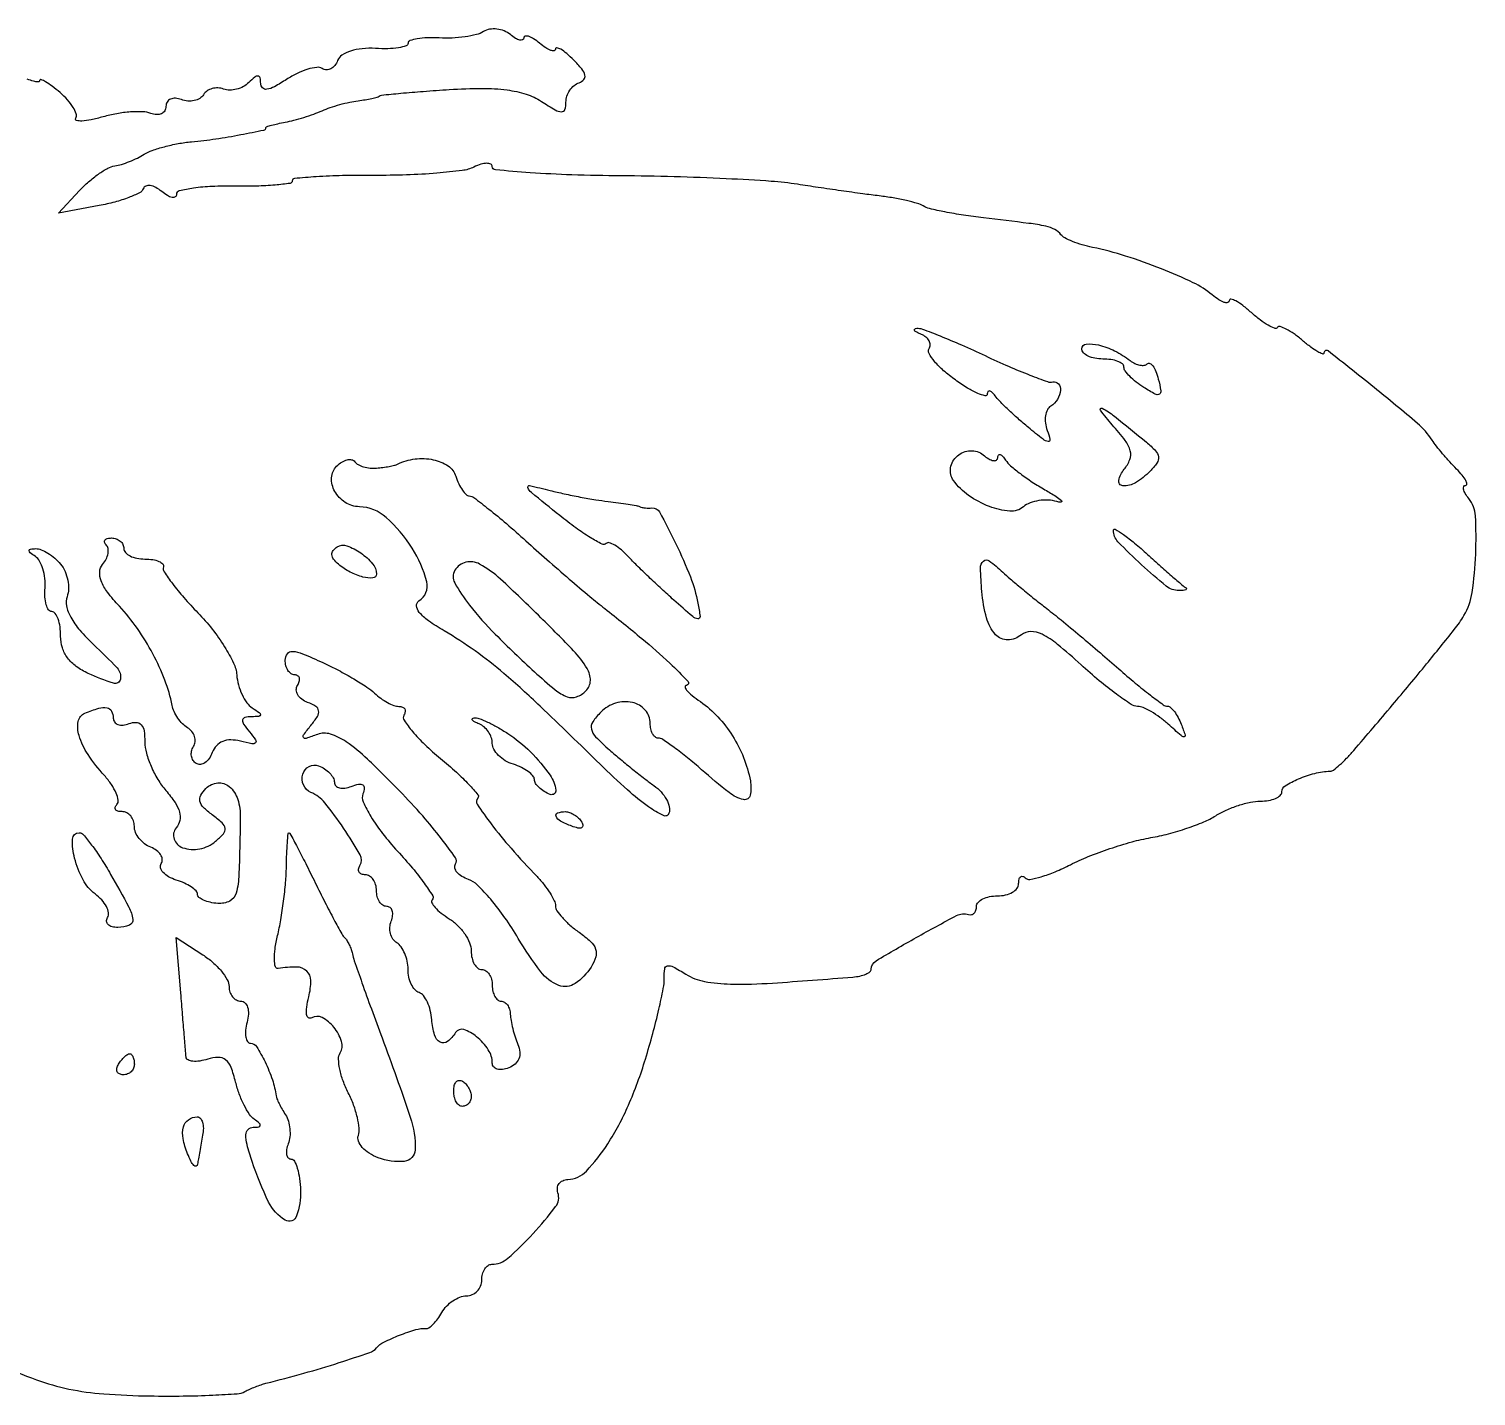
# Model space of a CAD drawing. Extents: x 0 to 272, y 0 to 195.
# Drawn here: x 135 to 272.4, y 0.5 to 130.4 of the extents above; entities that cross this region are included whole.
import ezdxf

# ---------------------------------------------------------------- set-up
doc = ezdxf.new("R2010")
doc.units = 0

msp = doc.modelspace()

# ---------------------------------------------------------------- linework, layer by layer
msp.add_lwpolyline([(132, 3.541129, 0.018634), (135.703089, 2.031948, 0.035623), (138.78929, 1.149459, 0.033577), (142.087466, 0.684105, 0.01471), (146.5, 0.491499, 0.006346), (149.637396, 0.486756, 0.008844), (152.44375, 0.567794, 0.005874), (154.781233, 0.704235, 0.105288), (155.5, 0.910808, -0.01785), (155.955551, 1.133096, -0.011361), (156.5, 1.360434, -0.011412), (157.044977, 1.559369, -0.020721), (157.5, 1.693049, 0.007476), (161.096294, 2.646895, 0.008929), (164.454242, 3.656521, 0.004741), (167.355135, 4.61594, 0.135596), (168, 5.055638, -0.103814), (168.709745, 5.607724, -0.020319), (170.199569, 6.261598, -0.020686), (171.740857, 6.792251, -0.096735), (172.670603, 6.883044, 0.17753), (172.979959, 6.963974, 0.043594), (173.390704, 7.30603, 0.039228), (173.821552, 7.806437, 0.030565), (174.209796, 8.4104, -0.062493), (174.657776, 9.018372, -0.053605), (175.264093, 9.533055, -0.056159), (175.929137, 9.883122, -0.093352), (176.54969, 10, 0.102534), (177.103113, 10.114695, 0.098701), (177.573971, 10.440625, 0.097084), (177.889464, 10.927466, 0.095649), (178, 11.5, -0.062512), (178.071988, 12.073539, -0.080724), (178.283622, 12.559375, -0.098077), (178.597295, 12.884515, -0.153135), (178.965522, 13, 0.182356), (180.46797, 13.566809, 0.025914), (182.870067, 15.911533, 0.023967), (185.018753, 18.474253, 0.247785), (185.236581, 19.790257, -0.107404), (185.186234, 20.255656, -0.132705), (185.343454, 20.660891, -0.128181), (185.688985, 20.941374, -0.096654), (186.166667, 21.055329, 0.194355), (187.937843, 21.857779, 0.04713), (189.966123, 24.432241, 0.040726), (191.930993, 28.101067, 0.028577), (193.552412, 32.5, 0.007918), (194.248923, 34.920662, 0.009348), (194.828425, 37.232213, 0.008372), (195.247249, 39.19533, 0.056641), (195.32681, 40.184129, -0.043918), (195.375002, 41.060911, -0.322595), (195.649814, 41.346141, -0.171054), (196.174482, 41.26204, -0.014209), (197.385716, 40.558547, 0.092389), (199.158098, 39.870395, 0.042255), (201.636186, 39.617673, 0.021125), (205.603518, 39.717167, 0.003477), (213.25, 40.286118, 0.032326), (213.920253, 40.384574, 0.047918), (214.485938, 40.563438, 0.059584), (214.878892, 40.788967, 0.236977), (215, 41.030145, -0.26412), (215.456179, 41.833485, -0.006463), (219.272119, 44.043643, -0.007533), (223.105327, 46.122763, -0.197112), (224.25, 46.229166, 0.135132), (224.535354, 46.2212, 0.140506), (224.779687, 46.361068, 0.116815), (224.94363, 46.635108, 0.076787), (225, 47, -0.191087), (225.151477, 47.381882, -0.088204), (225.5875, 47.70625, -0.068025), (226.234582, 47.926307, -0.048028), (227, 48, 0.056395), (227.765012, 48.086561, 0.075828), (228.4125, 48.342708, 0.095027), (228.846616, 48.721587, 0.167478), (229, 49.166667, -0.053651), (229.043557, 49.571429, -0.161456), (229.183248, 49.807377, -0.257736), (229.387055, 49.85116, -0.123754), (229.623822, 49.709512, 0.244748), (230.069275, 49.569107, 0.027098), (231.143249, 49.819328, 0.028113), (232.467922, 50.286866, 0.019061), (233.920335, 50.959358, -0.022816), (235.613184, 51.727799, -0.013882), (237.67551, 52.487006, -0.013901), (239.766752, 53.12743, -0.023799), (241.546513, 53.528754, 0.02099), (243.222496, 53.8968, 0.016901), (244.989266, 54.427766, 0.017222), (246.589598, 55.030469, 0.041301), (247.714817, 55.612241, -0.035036), (248.711831, 56.143642, -0.026014), (249.876866, 56.592346, -0.026522), (251.0263, 56.901304, -0.052436), (251.964817, 57, 0.041482), (252.744017, 57.064757, 0.060994), (253.402165, 57.25949, 0.080173), (253.848858, 57.545499, 0.213477), (254, 57.883369, -0.25994), (254.324759, 58.465841, -0.037528), (255.577743, 59.115816, -0.039607), (257.121752, 59.634921, -0.051418), (258.598651, 59.846687, 0.15494), (258.902326, 59.956542, 0.017064), (259.480896, 60.432759, 0.019537), (260.144156, 61.065506, 0.014618), (260.825736, 61.811011, 0.002765), (264.509639, 66.132959, 0.003869), (267.750322, 70.038716, 0.002957), (270.382521, 73.300719, 0.035593), (271.296151, 74.630794, 0.096131), (272.068283, 76.820183, 0.026425), (272.414905, 80.475579, 0.023642), (272.394777, 84.089296, 0.157367), (271.760149, 85.75, -0.032243), (271.422514, 86.230284, -0.07622), (271.254166, 86.632812, -0.168205), (271.277094, 86.888828, -0.2952), (271.448984, 87, 0.430819), (271.576219, 87.134616, 0.112505), (271.483906, 87.455126, 0.049148), (271.140725, 87.953842, 0.02112), (270.593493, 88.549364, -0.011773), (269.943723, 89.230476, -0.009304), (269.272461, 89.996289, -0.009427), (268.67574, 90.730833, -0.022982), (268.272065, 91.299364, 0.07392), (266.886215, 92.88251, 0.006476), (262.765428, 96.292063, 0.003203), (258.394245, 99.768477, 0.625648), (258, 99.576737, -0.519652), (257.862328, 99.480043, -0.045271), (257.402977, 99.694429, -0.030343), (256.747965, 100.130925, -0.014905), (255.96758, 100.759787, 0.021723), (255.16233, 101.390779, 0.035868), (254.425671, 101.841938, 0.041516), (253.838147, 102.086763, 0.324525), (253.572567, 102, -0.33879), (253.305415, 101.920261, -0.038607), (252.698146, 102.206465, -0.034097), (251.938101, 102.710711, -0.02041), (251.104988, 103.404988, 0.019161), (250.296334, 104.082309, 0.041815), (249.61834, 104.522014, 0.081711), (249.168697, 104.675378, 0.463605), (249, 104.532543, -0.353189), (248.858319, 104.356988, -0.137974), (248.525251, 104.377488, -0.062284), (248.004818, 104.635397, -0.027062), (247.383832, 105.096411, 0.061246), (245.587691, 106.248657, 0.017603), (242.556774, 107.576248, 0.018107), (239.16067, 108.783047, 0.024772), (236.021299, 109.603704, -0.020488), (235.034148, 109.852741, -0.023634), (234.117585, 110.172176, -0.02362), (233.376229, 110.512034, -0.111962), (233.021299, 110.811029, 0.111269), (232.436705, 111.304863, 0.066566), (231.577348, 111.615514, 0.022499), (229.982084, 111.887626, 0.001722), (225.65322, 112.411855, -0.008586), (223.745816, 112.669458, -0.010822), (221.990932, 112.976222, -0.009071), (220.538699, 113.290072, -0.080823), (219.936647, 113.539155, 0.0689), (219.389312, 113.780953, 0.013225), (218.33581, 114.052158, 0.013861), (217.079903, 114.303857, 0.012377), (215.763727, 114.496481, -0.003544), (214.195993, 114.697703, -0.001586), (212.136845, 114.983504, -0.00157), (209.961514, 115.299441, -0.002132), (208, 115.599171, 0.02206), (205.504253, 115.879325, 0.004926), (201.223552, 116.127112, 0.005104), (196.270163, 116.314236, 0.004913), (191.250389, 116.403223, -0.006009), (186.553442, 116.496785, -0.009985), (182.598987, 116.70222, -0.003949), (179.292388, 116.966552, -0.38862), (179.000389, 117.285184, 0.287245), (178.856739, 117.514348, 0.12095), (178.486052, 117.593634, 0.069111), (177.921323, 117.497845, 0.035126), (177.25, 117.232628, -0.080347), (176.147286, 116.908217, -0.010827), (173.737605, 116.656412, -0.012263), (170.845818, 116.48867, -0.01005), (167.750359, 116.447444, 0.007065), (164.778871, 116.425606, 0.011746), (162.277069, 116.313023, 0.005426), (160.213336, 116.148996, 0.387868), (160.000359, 115.916038, -0.376151), (159.799518, 115.687128, -0.010468), (158.38448, 115.530658, -0.016524), (156.608818, 115.430851, -0.009961), (154.5, 115.424136, 0.015046), (152.391468, 115.395977, 0.024742), (150.615625, 115.230494, 0.021993), (149.270437, 114.976847, 0.348246), (149, 114.635653, -0.257569), (148.874583, 114.408342, -0.192825), (148.587941, 114.355749, -0.087827), (148.136301, 114.533379, -0.035715), (147.597246, 114.919293, 0.049083), (147.034623, 115.29979, 0.08667), (146.504547, 115.477596, 0.13161), (146.09293, 115.431725, 0.210338), (145.847246, 115.185089, -0.185748), (145.493816, 114.795008, -0.025474), (144.471547, 114.342888, -0.026431), (143.15083, 113.916006, -0.019516), (141.651638, 113.579586), (137.803276, 112.872468), (139.793633, 115.008866, -0.026242), (140.655408, 115.841663, -0.02638), (141.598237, 116.57806, -0.027328), (142.485797, 117.1292, -0.087944), (143.141995, 117.350752, 0.037379), (143.76541, 117.493371, 0.019039), (144.524157, 117.759805, 0.018805), (145.289632, 118.095582, 0.026701), (145.940241, 118.454713, -0.055239), (146.70215, 118.820312, -0.019755), (147.856215, 119.174177, -0.01932), (149.16315, 119.465588, -0.021641), (150.440241, 119.642269, 0.012583), (152.74112, 119.918224, 0.011368), (155.104855, 120.317321, 0.003985), (157.303652, 120.758396, 0.355103), (157.5, 121, -0.331422), (157.553166, 121.071399, -0.00599), (158.037002, 121.209847, -0.012284), (158.62725, 121.355638, -0.007571), (159.328091, 121.499489, 0.017789), (160.149276, 121.685604, 0.010677), (161.110303, 121.961748, 0.010686), (162.055743, 122.277714, 0.018281), (162.828091, 122.586611, -0.022581), (163.595184, 122.885784, -0.013841), (164.522939, 123.171788, -0.013867), (165.458924, 123.404433, -0.023927), (166.25, 123.538633, 0.010104), (166.93849, 123.635941, 0.013445), (167.559375, 123.753741, 0.010712), (168.067574, 123.875851, 0.118954), (168.25, 123.974101, -0.159075), (168.47318, 124.072516, -0.001441), (170.312234, 124.251334, -0.004739), (172.440693, 124.431764, -0.003022), (174.919306, 124.603177, -0.014546), (178.043884, 124.709185, -0.033106), (180.399665, 124.564446, -0.044031), (182.222548, 124.165313, -0.06923), (183.669306, 123.481023, 0.011657), (184.982258, 122.663842, 0.124622), (185.580109, 122.488393, 0.337207), (185.893981, 122.70916, 0.076989), (186, 123.393614, -0.079473), (186.092978, 123.974888, -0.06831), (186.364565, 124.531937, -0.070234), (186.766713, 124.981054, -0.094916), (187.241071, 125.247024, 0.133932), (187.690545, 125.54669, 0.240613), (187.795166, 125.966494, 0.114752), (187.505299, 126.556719, 0.0251), (186.741071, 127.401786, 0.01878), (186.07203, 128.022373, 0.042223), (185.51144, 128.427592, 0.088432), (185.143959, 128.568054, 0.470624), (185, 128.448984, -0.367029), (184.869644, 128.295323, -0.129665), (184.559375, 128.324622, -0.059248), (184.076326, 128.570237, -0.025998), (183.5, 129, 0.027963), (182.92363, 129.426283, 0.064878), (182.440625, 129.660392, 0.144806), (182.132287, 129.670922, 0.341777), (182, 129.5, -0.285334), (181.885099, 129.315048, -0.177735), (181.622961, 129.286837, -0.079335), (181.209706, 129.462986, -0.032876), (180.716462, 129.820353, 0.077715), (180.131418, 130.169145, 0.067758), (179.439525, 130.343738, 0.070097), (178.749982, 130.324361, 0.096679), (178.17186, 130.106216, -0.07746), (177.487445, 129.817685, -0.025549), (176.413087, 129.607425, -0.024746), (175.179384, 129.492736, -0.025665), (173.955399, 129.502653, 0.021589), (172.822554, 129.521062, 0.035401), (171.868148, 129.427524, 0.040437), (171.180323, 129.252407, 0.320511), (171, 129, -0.326165), (170.815646, 128.747457, -0.037766), (170.092019, 128.574846, -0.033907), (169.093865, 128.483887, -0.02063), (167.909001, 128.505414, 0.03782), (166.640563, 128.484883, 0.054627), (165.542485, 128.261225, 0.067392), (164.72485, 127.871635, 0.157573), (164.304217, 127.350392, -0.076213), (164.037231, 126.882509, -0.105143), (163.665468, 126.575298, -0.124178), (163.249187, 126.476071, -0.13595), (162.851239, 126.591939, 0.169328), (162.325426, 126.708473, 0.044241), (161.466478, 126.529167, 0.039785), (160.465189, 126.136481, 0.031702), (159.456024, 125.563143, -0.019032), (158.31171, 124.874122, -0.087209), (157.580968, 124.62387, -0.238829), (157.17567, 124.754999, -0.199852), (157, 125.176947, 0.053297), (156.943393, 125.706496, 0.328021), (156.75, 125.877449, 0.197002), (156.430068, 125.778811, 0.024334), (155.878145, 125.278145, -0.071507), (155.353977, 124.885735, -0.060653), (154.710718, 124.629781, -0.06289), (154.05105, 124.542247, -0.093449), (153.479296, 124.646319, 0.082067), (152.943726, 124.756357, 0.078083), (152.391423, 124.691455, 0.081747), (151.907559, 124.466046, 0.104916), (151.569126, 124.111848, -0.119365), (151.216339, 123.763118, -0.081667), (150.690728, 123.553768, -0.0744), (150.076495, 123.512221, -0.071476), (149.467975, 123.650663, 0.074138), (148.906817, 123.775208, 0.122511), (148.431218, 123.691898, 0.152443), (148.117201, 123.41661, 0.137982), (148, 123, -0.13512), (147.88506, 122.582439, -0.152238), (147.576207, 122.305253, -0.124036), (147.108714, 122.219001, -0.075655), (146.557299, 122.339639, 0.083388), (145.79553, 122.494071, 0.026566), (144.634642, 122.471438, 0.025683), (143.32175, 122.307842, 0.026), (142.038004, 122.0109, -0.017607), (140.888128, 121.724516, -0.04027), (140.002655, 121.610207, -0.087269), (139.50931, 121.672806, -0.490496), (139.429478, 121.885893, 0.22302), (139.476219, 122.291552, 0.056024), (139.187599, 122.91092, 0.046351), (138.660827, 123.617486, 0.032367), (137.948773, 124.311834, 0.014657), (137.200522, 124.915414, 0.029746), (136.572452, 125.335941, 0.043652), (136.130538, 125.545757, 0.522781), (136, 125.455029, -0.421885), (135.866223, 125.324702, -0.057463), (135.436197, 125.385706, -0.038807), (134.817214, 125.600005, -0.020134)], format="xyb")
for points in [[(225.814077, 99.321447, 0.007126), (228.047046, 98.308159, 0.01031), (230.050073, 97.482169, 0.006321), (231.740901, 96.849859, 0.145754), (232.25, 96.821447, -0.282233), (232.782823, 96.64698, -0.201119), (232.977741, 96.032695, -0.117136), (232.689471, 95.17116, -0.115794), (232.043674, 94.526992, 0.143175), (231.724821, 94.172704, 0.076712), (231.552124, 93.604913, 0.066021), (231.545065, 92.91894, 0.057015), (231.713239, 92.217975, -0.031964), (231.968255, 91.349048, -0.529641), (231.79511, 91.164155, -0.128479), (231.316047, 91.373234, -0.005919), (229.919565, 92.5, -0.008617), (228.939377, 93.339066, -0.008781), (227.994933, 94.20625, -0.008598), (227.201012, 94.987781, -0.035625), (226.765313, 95.5, 0.037692), (226.480903, 95.831576, 0.137997), (226.241942, 95.965935, 0.31566), (226.084638, 95.904274, 0.142703), (226.015313, 95.681906, -0.471595), (225.803403, 95.513761, -0.050647), (225.119794, 95.734092, -0.034216), (224.145441, 96.243091, -0.017243), (222.988242, 97.008372, -0.025087), (221.871851, 97.890912, -0.038853), (221.013347, 98.769167, -0.045189), (220.485754, 99.530437, -0.27388), (220.494473, 99.991056, 0.143923), (220.592911, 100.349963, 0.121574), (220.491284, 100.731754, 0.100157), (220.197541, 101.079255, 0.071662), (219.756231, 101.335642, -0.024552), (219.320478, 101.536713, -0.11108), (219.108153, 101.716523, -0.407656), (219.124558, 101.844697, -0.144146), (219.314077, 101.921053, -0.114253), (219.854903, 101.849882, -0.005523), (221.559259, 101.189984, -0.008764), (223.57658, 100.341871, -0.006185)], [(239.592009, 98.853441, 0.051565), (240.049098, 98.572946, 0.065479), (240.519218, 98.418931, 0.079579), (240.93041, 98.407828, 0.164862), (241.215006, 98.548339, -0.327227), (241.459094, 98.585956, -0.116697), (241.742107, 98.341749, -0.062505), (242.027357, 97.821683, -0.030273), (242.263752, 97.099414, -0.018363), (242.511191, 95.987968, -0.316482), (242.363942, 95.667479, -0.26298), (241.979468, 95.662564, -0.01418), (240.890755, 96.300297, -0.026761), (240.166931, 96.808086, -0.033275), (239.555409, 97.357324, -0.035269), (239.120529, 97.871572, -0.15919), (239, 98.240547, 0.234711), (238.855396, 98.531624, 0.071555), (238.4125, 98.776911, 0.054652), (237.765974, 98.944555, 0.036145), (237, 99, -0.046464), (236.234506, 99.07129, -0.06642), (235.5875, 99.284531, -0.086521), (235.150917, 99.598609, -0.196096), (235, 99.968615, -0.387593), (235.413898, 100.422337, -0.082681), (236.577358, 100.336958, -0.056242), (238.1194, 99.773012, -0.047653)], [(241.137031, 91.097325, -0.03173), (241.994019, 90.29388, -0.157912), (242.271978, 89.70492, -0.184196), (242.130524, 89.118225, -0.046158), (241.490182, 88.347325, -0.058211), (240.105542, 87.252349, -0.157915), (238.904439, 86.958964, -0.453802), (238.515601, 87.475687, -0.122052), (239.024329, 88.529315, 0.081991), (239.557669, 89.441446, 0.157944), (239.601362, 90.277862, 0.097015), (239.122986, 91.256816, 0.019947), (237.896774, 92.749054, -0.022054), (236.762439, 94.141396, -0.792967), (236.919932, 94.327871, -0.050998), (238.09881, 93.566701, -0.003622)], [(168, 88.63465, 0.011788), (168.610935, 88.704044, 0.012486), (169.20625, 88.80112, 0.012167), (169.713795, 88.909803, 0.054318), (170, 89.012273, -0.08216), (171.66261, 89.505502, -0.082428), (173.393524, 89.436145, -0.095616), (174.798915, 88.849917, -0.171046), (175.543695, 87.862328, 0.031034), (175.820042, 87.148529, 0.041466), (176.161663, 86.543926, 0.047208), (176.514845, 86.117342, 0.194728), (176.817388, 85.989335, -0.159417), (177.249125, 85.840587, -0.005516), (178.674664, 84.736498, -0.009816), (180.338121, 83.364527, -0.006646), (182.181467, 81.739335, 0.003499), (184.180429, 79.954464, 0.002972), (186.315697, 78.096985, 0.002995), (188.28052, 76.428549, 0.008424), (189.681467, 75.292956, -0.007308), (193.215617, 72.44125, -0.015345), (195.858855, 70.103061, -0.016024), (197.591461, 68.365005, -0.656091), (197.433033, 68, 0.47237), (197.312881, 67.853885, 0.129933), (197.463502, 67.54431, 0.044764), (197.977666, 67.045654, 0.017404), (198.769757, 66.448715, -0.051992), (200.432114, 65.005639, -0.047271), (201.821249, 63.206606, -0.046506), (202.867297, 61.147903, -0.046763), (203.512498, 58.935103, -0.099929), (203.50012, 57.551111, -0.418552), (202.870115, 57.147419, -0.11201), (201.494726, 57.805068, -0.013336), (198.885509, 59.984027, 0.009954), (197.534046, 61.128234, 0.013763), (196.274181, 62.096188, 0.010299), (195.197951, 62.843571, 0.142222), (194.75, 62.984027, -0.177559), (194.463667, 63.095991, -0.089599), (194.220313, 63.404505, -0.070671), (194.055466, 63.858859, -0.051781), (194, 64.393011, 0.182876), (193.52556, 65.646797, 0.157138), (192.306454, 66.37023, 0.132403), (190.718693, 66.307576, 0.12126), (189.316378, 65.459236, 0.047418), (188.544493, 64.525203, 0.208175), (188.415609, 63.837942, 0.13956), (188.819825, 63.102293, 0.018032), (190.14068, 61.859464, 0.006204), (191.179908, 60.972514, 0.004555), (192.35323, 60.013975, 0.004603), (193.480494, 59.126982, 0.010199), (194.359676, 58.476385, -0.05436), (195.038408, 57.874711, -0.060322), (195.544677, 57.160128, -0.068769), (195.812386, 56.445811, -0.136591), (195.78226, 55.846779, -0.454065), (195.250186, 55.623958, -0.040961), (193.847823, 56.460286, -0.028225), (191.852054, 58.061216, -0.010567), (189.23424, 60.51775, 0.003092), (183.550394, 66.013496, 0.013773), (180.107051, 69.125192, 0.022052), (177.367182, 71.265732, 0.02152), (174.427577, 73.175232, -0.02), (172.935687, 74.137895, -0.064445), (172.066758, 74.934091, -0.149605), (171.802563, 75.553211, -0.288515), (172.030685, 76.018964, 0.32745), (172.767663, 77.84118, 0.078992), (171.401489, 81.017255, 0.06932), (168.919837, 83.94989, 0.17696), (166.372445, 84.966731, -0.135229), (165.032355, 85.378809, -0.124049), (164.039952, 86.429641, -0.140059), (163.734672, 87.723742, -0.186818), (164.218221, 88.818221, -0.054207), (164.707181, 89.211277, -0.081862), (165.20818, 89.426305, -0.110214), (165.641034, 89.436055, -0.185236), (165.944427, 89.244427, 0.110121), (166.265125, 88.968609, 0.050685), (166.777425, 88.758229, 0.046781), (167.385015, 88.638298, 0.047765)], [(227.015313, 89.627555, -0.136736), (227.084817, 89.861034, -0.339709), (227.241942, 89.919231, -0.13721), (227.480565, 89.765285, -0.034567), (227.765313, 89.395359, 0.068413), (228.237649, 88.860632, 0.016251), (229.165436, 88.113184, 0.016416), (230.297636, 87.317082, 0.015547), (231.5, 86.581706, -0.009928), (232.559192, 85.950138, -0.05757), (233.067455, 85.545357, -0.63827), (233.017721, 85.410337, -0.09576), (232.623252, 85.4536, 0.063428), (231.809378, 85.596232, 0.050353), (230.917424, 85.548182, 0.051813), (230.085132, 85.32858, 0.082994), (229.451613, 84.959842, -0.196533), (228.15606, 84.552534, -0.069419), (226.221063, 84.989563, -0.063518), (224.248979, 86.035403, -0.083791), (222.807202, 87.466462, -0.201786), (222.534622, 88.664506, -0.173545), (223.178755, 89.794273, -0.165658), (224.421537, 90.291544, -0.188435), (225.632679, 89.889886, 0.036931), (226.159085, 89.514957, 0.08963), (226.602847, 89.344732, 0.191463), (226.88806, 89.399833, 0.251101)], [(190, 85.473151, -0.005906), (190.993901, 85.352018, -0.007397), (191.9125, 85.215174, -0.006087), (192.677979, 85.079949, -0.055928), (193, 84.980772, 0.048381), (193.23837, 84.903412, 0.02576), (193.544538, 84.852235, 0.025392), (193.865558, 84.831875, 0.035821), (194.15162, 84.848786, -0.311028), (194.889316, 84.471805, -0.010863), (196.433348, 81.458755, -0.01964), (197.817396, 78.296472, -0.045789), (198.535474, 75.815797, -0.018635), (198.732899, 74.535422, -0.486497), (198.517442, 74.321876, -0.147588), (198.034791, 74.536079, -0.003856), (196.242656, 76.103038, -0.005098), (195.090386, 77.147525, -0.00398), (193.859565, 78.304612, -0.004025), (192.730462, 79.400651, -0.009786), (191.92025, 80.231812, 0.027904), (191.262353, 80.859543, 0.044408), (190.628474, 81.309579, 0.055983), (190.102474, 81.542448, 0.27954), (189.802232, 81.468899, -0.326964), (189.435334, 81.412177, -0.0162), (188.306105, 82.045345, -0.020943), (186.935883, 82.953493, -0.013011), (185.403754, 84.125989, -0.001838), (182.710511, 86.316868, -0.131313), (182.377904, 86.779736, -0.596115), (182.548643, 86.977114, -0.008045), (184.5, 86.51286, 0.009329), (185.830925, 86.199822, 0.006379), (187.353125, 85.891905, 0.006431), (188.828361, 85.632634, 0.012912)], [(244.911671, 77.25, -0.319373), (244.952789, 77.157267, -0.262451), (244.880114, 77.073437, -0.065428), (244.616626, 77.016572, -0.020475), (244.212121, 77, -0.171379), (243.019581, 77.421122, -0.016589), (240.6618, 79.456309, -0.015814), (238.435979, 81.644594, -0.19291), (238, 82.732546, -0.58048), (238.170082, 82.829682, -0.020675), (238.95322, 82.322931, -0.019772), (239.999452, 81.51896, -0.010223), (241.245004, 80.437091, 0.002072), (242.518873, 79.293666, 0.002951), (243.660652, 78.289333, 0.001644), (244.632598, 77.450106, 0.043474)], [(144, 81, 0.191087), (144.151477, 80.618118, 0.088204), (144.5875, 80.29375, 0.068025), (145.234582, 80.073693, 0.048028), (146, 80, -0.036042), (146.749321, 79.945916, -0.064821), (147.341722, 79.779687, -0.102058), (147.693681, 79.535558, -0.274551), (147.759053, 79.25, 0.228079), (147.822513, 78.791846, 0.0147), (148.622078, 77.661193, 0.019115), (149.705178, 76.33041, 0.012909), (151.035364, 74.894488, -0.026549), (152.394302, 73.344839, -0.027155), (153.570422, 71.671146, -0.028184), (154.425649, 70.112682, -0.092854), (154.726217, 68.984466, 0.047853), (154.888832, 68.041768, 0.043449), (155.23072, 67.114659, 0.046132), (155.688871, 66.336898, 0.095537), (156.199905, 65.85529, -0.012955), (156.871911, 65.404199, -0.265923), (156.970739, 65.190907, -0.364915), (156.828895, 65.049155, -0.018532), (156.127555, 65.015313, 0.052791), (155.495644, 64.941269, 0.313513), (155.283175, 64.70907, 0.186569), (155.378213, 64.312929, 0.022096), (155.934706, 63.578674, -0.01995), (156.516535, 62.817793, -0.361142), (156.493711, 62.533812, -0.255518), (156.170577, 62.434868, -0.013147), (155.069302, 62.692128, 0.060431), (154.155898, 62.816252, 0.099702), (153.392882, 62.673936, 0.11256), (152.806915, 62.266724, 0.093494), (152.407367, 61.619197, -0.060355), (152.103816, 61.045923, -0.091215), (151.703894, 60.649237, -0.12038), (151.274573, 60.487737, -0.170054), (150.878903, 60.574842, -0.113635), (150.58067, 60.869798, -0.10029), (150.424438, 61.279006, -0.093945), (150.434831, 61.740033, -0.086136), (150.611803, 62.180902, 0.113812), (150.765901, 62.635341, 0.100306), (150.716017, 63.134189, 0.093891), (150.468944, 63.600942, 0.085997), (150.061631, 63.96191, -0.062442), (149.583714, 64.347037, -0.041043), (149.135737, 64.894555, -0.040951), (148.781836, 65.510022, -0.060743), (148.587172, 66.100106, 0.041799), (147.897284, 68.491486, 0.031228), (146.760859, 70.990155, 0.030508), (145.284438, 73.396744, 0.034046), (143.574519, 75.514093, -0.024279), (142.450178, 76.85205, -0.067881), (141.84823, 77.916275, -0.110236), (141.709585, 78.77749, -0.159522), (141.990661, 79.488747, 0.057181), (142.321113, 79.994794, 0.071608), (142.497967, 80.526192, 0.086372), (142.500807, 81.000211, 0.156016), (142.324657, 81.342009, -0.113033), (142.167715, 81.592176, -0.253554), (142.20266, 81.806715, -0.172529), (142.43152, 81.953729, -0.057388), (142.833333, 82, -0.084383), (143.278867, 81.92427, -0.093242), (143.657292, 81.70625, -0.100475), (143.910364, 81.381441, -0.115918)], [(168, 78.571429, -0.390943), (167.662764, 78.206037, -0.083321), (166.719734, 78.28749, -0.057795), (165.500365, 78.757466, -0.05514), (164.399745, 79.5, -0.051037), (163.932776, 79.986291, -0.147765), (163.765934, 80.41678, -0.185454), (163.881796, 80.804459, -0.088642), (164.272844, 81.159249, -0.23073), (165.189494, 81.257223, -0.065055), (166.502566, 80.578668, -0.063719), (167.635166, 79.556553, -0.179224)], [(137.989431, 79.512735, -0.06916), (138.415749, 78.824555, -0.054932), (138.68002, 77.990286, -0.056279), (138.751834, 77.143222, -0.084839), (138.607073, 76.418431, 0.149539), (138.545992, 75.541358, 0.070134), (138.958585, 74.469301, 0.051711), (139.820548, 73.238007, 0.026343), (141.132445, 71.876278, -0.017117), (143.360476, 69.647388, -0.237245), (143.671418, 68.586448, -0.454047), (143.014337, 68.194727, -0.028179), (140.629226, 69.123074, -0.050428), (139.481399, 69.792983, -0.075784), (138.658977, 70.607138, -0.083451), (138.168924, 71.565563, -0.076684), (138, 72.660515, 0.033831), (137.939299, 73.556625, 0.051733), (137.755341, 74.312776, 0.067202), (137.486725, 74.833534, 0.244815), (137.167119, 75, -0.251983), (136.86143, 75.164502, -0.075532), (136.632165, 75.660938, -0.055562), (136.506709, 76.388056, -0.035081), (136.515576, 77.25, 0.046812), (136.503555, 78.165167, 0.047893), (136.320975, 79.054877, 0.052535), (136.006762, 79.7917, 0.118862), (135.598457, 80.234687, -0.021031), (135.109713, 80.592205, -0.238356), (135.012967, 80.8036, -0.359255), (135.13823, 80.943976, -0.034728), (135.627555, 80.984687, -0.101055), (136.147483, 80.885855, -0.042035), (136.786473, 80.558618, -0.039356), (137.43382, 80.080667, -0.040877)], [(175.454248, 78.925972, 0.272187), (175.428065, 77.740115, 0.038794), (176.83135, 75.630483, 0.029762), (179.286135, 72.854274, 0.011481), (182.999103, 69.294778, 0.012977), (184.975549, 67.577379, 0.083349), (186.118915, 66.917989, 0.176782), (187.003716, 66.911922, 0.110203), (187.890844, 67.471337, 0.192366), (188.318053, 68.458094, 0.145855), (188.010587, 69.608428, 0.05328), (186.713623, 71.288874, 0.007406), (183.618453, 74.426559, 0.007735), (179.786791, 78.082528, 0.060767), (177.795433, 79.519515, 0.189322), (176.49789, 79.68847, 0.19556)], [(227.485059, 78.75, 0.011284), (228.19019, 78.122415, 0.003606), (229.266173, 77.220716, 0.003596), (230.479278, 76.233494, 0.004008), (231.663631, 75.299246, -0.006651), (233.030589, 74.20918, -0.002793), (234.841816, 72.708007, -0.002763), (236.760962, 71.081077, -0.003591), (238.5, 69.56843, 0.007175), (240.079275, 68.214508, 0.010425), (241.513885, 67.069688, 0.006328), (242.740422, 66.156448, 0.150505), (243.143011, 66.019184, -0.181474), (243.434005, 65.899955, -0.044112), (243.788082, 65.508042, -0.039546), (244.140006, 64.955967, -0.030521), (244.436046, 64.306067, -0.009113), (244.817018, 63.256464, -0.51451), (244.713888, 63.112134, -0.182575), (244.431994, 63.218617, -0.003305), (243.214294, 64.306067, 0.025201), (242.420973, 64.954411, 0.027161), (241.585419, 65.502407, 0.028079), (240.823031, 65.889697, 0.103841), (240.29764, 66, -0.147747), (239.683468, 66.185535, -0.011984), (238.288524, 67.161964, -0.01531), (236.659077, 68.440469, -0.011159), (234.925372, 69.955623, 0.013009), (232.695683, 71.88973, 0.055992), (231.225599, 72.845846, 0.112705), (230.144914, 73.110668, 0.179021), (229.25661, 72.798004, -0.169798), (227.968123, 72.318397, -0.216296), (226.816036, 72.813773, -0.119555), (225.949197, 74.397864, -0.044488), (225.507221, 76.915138, -0.012465), (225.373207, 79.147512, -0.217828), (225.64531, 79.802157, -0.363877), (226.200179, 79.829895, -0.025462)], [(167.821429, 67.25, 0.033371), (168.399952, 66.771638, 0.032013), (169.044792, 66.367188, 0.033663), (169.659567, 66.08607, 0.090642), (170.130446, 66, -0.092495), (170.46836, 65.936949, -0.170989), (170.678085, 65.757546, -0.17461), (170.726521, 65.489428, -0.096944), (170.607924, 65.174624, 0.296029), (170.618882, 64.677651, 0.025783), (171.420093, 63.621999, 0.027326), (172.596345, 62.373002, 0.017428), (174.089079, 61.04813, -0.011723), (175.586477, 59.749349, -0.019686), (176.773044, 58.581848, -0.014675), (177.635625, 57.607801, -0.388102), (177.621225, 57.287892, 0.35789), (177.563665, 56.702572, 0.014273), (178.895433, 54.828779, 0.018916), (180.778585, 52.520261, 0.010337), (183.25, 49.828598, -0.02352), (183.919856, 49.059295, -0.026564), (184.485938, 48.260057, -0.027193), (184.888776, 47.537797, -0.114091), (185, 47.056704, 0.149692), (185.142255, 46.592194, 0.033425), (185.657421, 45.930026, 0.031847), (186.381288, 45.215195, 0.026114), (187.238028, 44.545832, -0.031804), (188.340719, 43.663937, -0.125619), (188.81501, 42.944235, -0.161764), (188.824043, 42.191953, -0.0634), (188.380844, 41.239128, -0.102349), (186.871415, 39.669951, -0.248921), (185.323838, 39.494499, -0.137242), (183.60406, 40.795962, -0.028775), (181.474779, 43.957822, 0.019158), (180.206437, 45.921688, 0.022606), (178.855513, 47.673299, 0.022241), (177.599839, 49.030284, 0.115507), (176.735479, 49.559854, -0.053286), (176.100094, 49.848309, -0.086411), (175.649539, 50.231695, -0.121932), (175.449794, 50.64445, -0.192739), (175.516498, 51.026694, 0.298594), (175.500721, 51.616163, 0.011943), (174.173182, 53.433195, 0.017609), (172.393589, 55.589072, 0.011149), (170.177432, 57.979497, 0.009669), (167.137477, 60.996305, 0.039821), (165.127164, 62.630762, 0.073016), (163.630888, 63.367004, 0.169256), (162.396413, 63.337568, -0.00964), (161.312162, 62.954156, -0.327294), (161.066697, 63.033325, -0.328512), (161.068917, 63.290749, -0.009677), (161.775523, 64.195986, 0.029621), (162.392596, 65.055039, 0.178473), (162.505478, 65.583451, 0.221732), (162.239436, 65.990255, 0.047239), (161.462141, 66.376154, -0.068159), (160.901156, 66.684457, -0.098662), (160.522807, 67.102594, -0.123342), (160.384176, 67.561531, -0.151515), (160.495635, 67.992937, 0.066087), (160.668564, 68.378524, 0.138758), (160.673076, 68.704175, 0.191149), (160.513878, 68.918155, 0.139243), (160.225684, 69, -0.154977), (159.885353, 69.108083, -0.09774), (159.595461, 69.412526, -0.080091), (159.399821, 69.867352, -0.061672), (159.333333, 70.404344, -0.161953), (159.533199, 71.005209, -0.254867), (160.01574, 71.226194, -0.080437), (160.977896, 71.000725, -0.010453), (162.916667, 70.154344, -0.013033), (164.385449, 69.429222, -0.012495), (165.835565, 68.618776, -0.012526), (167.078105, 67.840327, -0.043252)], [(143, 64.893011, 0.158089), (143.121257, 64.519085, 0.151946), (143.440625, 64.280284, 0.112257), (143.926101, 64.22328, 0.06502), (144.5, 64.361626, -0.09611), (145.182432, 64.482128, -0.213791), (145.650199, 64.262999, -0.141559), (145.921668, 63.671402, -0.037257), (146, 62.621625, 0.067544), (146.142897, 61.568636, 0.034623), (146.586818, 60.309621, 0.033645), (147.232997, 59.05457, 0.042956), (147.997679, 58.002676, -0.030348), (148.865285, 56.870289, -0.081228), (149.288554, 55.949791, -0.120128), (149.311852, 55.167841, -0.121442), (148.972156, 54.46645, 0.261428), (148.774959, 53.390801, 0.231466), (149.587942, 52.577196, 0.132162), (151.215278, 52.46627, 0.125143), (152.717048, 53.180134, 0.038556), (153.456522, 53.89689, 0.216111), (153.614491, 54.41075, 0.179303), (153.342631, 54.930067, 0.025586), (152.394046, 55.701134, -0.035221), (151.556601, 56.409063, -0.142696), (151.230857, 56.984483, -0.187312), (151.309834, 57.550262, -0.069203), (151.803747, 58.203747, -0.172594), (152.915356, 58.731936, -0.20573), (154.014265, 58.387131, -0.14096), (154.81632, 57.165287, -0.079847), (155.067833, 55.399081, -0.003519), (154.934283, 50.045692, -0.056398), (154.673614, 48.256276, -0.215526), (154.062121, 47.503012, -0.135708), (152.931203, 47.280136, -0.035147), (152.191657, 47.388468, -0.051425), (151.567291, 47.594319, -0.064904), (151.136744, 47.858799, -0.226328), (151, 48.145417, 0.200074), (150.866618, 48.465405, 0.046881), (150.408235, 48.8416, 0.04116), (149.756809, 49.207066, 0.030426), (148.985479, 49.504609, -0.049245), (148.25632, 49.81784, -0.08193), (147.732483, 50.230849, -0.119179), (147.489825, 50.672492, -0.207595), (147.548861, 51.079059, 0.160982), (147.645135, 51.482324, 0.122066), (147.497762, 51.915678, 0.094812), (147.118303, 52.315081, 0.06397), (146.563382, 52.614052, -0.071345), (145.965703, 52.947472, -0.06366), (145.459243, 53.446946, -0.066843), (145.116502, 54.02963, -0.099885), (145, 54.606989, 0.082365), (144.911761, 55.139014, 0.092383), (144.657292, 55.590803, 0.100638), (144.278321, 55.892896, 0.118651), (143.833333, 56, -0.059412), (143.433113, 56.047724, -0.178164), (143.207895, 56.19852, -0.250807), (143.177615, 56.418653, -0.108072), (143.34248, 56.675813, 0.241336), (143.472735, 57.079966, 0.061282), (143.273358, 57.762398, 0.048689), (142.821346, 58.582075, 0.032458), (142.158159, 59.425813, -0.035356), (140.604158, 61.426618, -0.071874), (139.746678, 63.219186, -0.121561), (139.664664, 64.567689, -0.256205), (140.306177, 65.356445, -0.024183), (141.616814, 65.81713, -0.115514), (142.403206, 65.864087, -0.231998), (142.835993, 65.550982, -0.122753)], [(180.4657, 63.430517, -0.051039), (182.621885, 61.679642, -0.044557), (184.489728, 59.451772, -0.119393), (185.03285, 58.05564, -0.569428), (184.503325, 57.637098, -0.044613), (183.92817, 57.918895, -0.051539), (183.441602, 58.287046, -0.058959), (183.107709, 58.681613, -0.147178), (183, 59.039601, 0.183953), (182.86243, 59.400876, 0.053153), (182.4125, 59.809163, 0.045735), (181.765577, 60.196335, 0.035156), (181, 60.5, -0.057297), (180.235194, 60.843194, -0.061359), (179.5875, 61.344661, -0.068991), (179.147974, 61.920868, -0.12918), (179, 62.484054, 0.083731), (178.906653, 63.037565, 0.064878), (178.632812, 63.585146, 0.064895), (178.22789, 64.044127, 0.083885), (177.75, 64.337719, -0.024102), (177.315424, 64.537931, -0.104902), (177.097835, 64.717133, -0.3993), (177.1089, 64.843994, -0.157222), (177.285183, 64.921053, -0.116816), (177.727796, 64.862121, -0.018329), (178.543348, 64.515774, -0.019522), (179.491045, 64.025651, -0.015929)], [(164, 58.786022, 0.192944), (164.131807, 58.45717, 0.144955), (164.473331, 58.261407, 0.09657), (164.994216, 58.240542, 0.053526), (165.611341, 58.404352, -0.038945), (166.307903, 58.611121, -0.199012), (166.696755, 58.539485, -0.279105), (166.840667, 58.242601, -0.068461), (166.711722, 57.691142, 0.200728), (166.734292, 56.933567, 0.029309), (167.466737, 55.542252, 0.029315), (168.581936, 53.918416, 0.021297), (169.999506, 52.245593, -0.01176), (171.42009, 50.632607, -0.019252), (172.536521, 49.194226, -0.013899), (173.342042, 48.000855, -0.351306), (173.301746, 47.63508, 0.325694), (173.257444, 47.352808, 0.062865), (173.567195, 46.89966, 0.045614), (174.134224, 46.366672, 0.026269), (174.902621, 45.828741, -0.054357), (175.704911, 45.197221, -0.049008), (176.383895, 44.386831, -0.052087), (176.847539, 43.528738, -0.098138), (177, 42.759453, 0.054884), (177.074105, 42.086387, 0.074515), (177.29375, 41.516839, 0.094043), (177.618456, 41.13473, 0.171374), (178, 41, -0.148195), (178.381354, 40.884432, -0.098894), (178.70625, 40.559375, -0.082425), (178.925306, 40.073457, -0.064853), (179, 39.5, 0.053595), (179.06169, 38.926139, 0.073362), (179.244792, 38.440625, 0.093122), (179.515341, 38.114688, 0.17482), (179.833333, 38, -0.145823), (180.154904, 37.904177, -0.094708), (180.435845, 37.632812, -0.079771), (180.633792, 37.227877, -0.06445), (180.714224, 36.75, 0.036008), (180.779794, 36.156386, 0.016271), (180.946557, 35.391031, 0.016012), (181.175784, 34.591148, 0.021076), (181.438361, 33.879042, -0.076726), (181.615832, 33.160867, -0.1173), (181.523907, 32.528806, -0.121435), (181.161531, 32.020828, -0.085976), (180.557471, 31.660427, -0.058072), (179.961208, 31.507927, -0.103146), (179.457507, 31.543844, -0.148814), (179.126929, 31.756768, -0.177614), (179, 32.102813, 0.145119), (178.623282, 33.373441, 0.075376), (177.514262, 34.620395, 0.095546), (176.287119, 35.295408, 0.34521), (175.504741, 35.007671, -0.087321), (174.751964, 34.162725, -0.300789), (174.055937, 34.103796, -0.202141), (173.511873, 34.787722, -0.049516), (173.257237, 36.235189, 0.042128), (173.115617, 37.11615, 0.048871), (172.831522, 37.916059, 0.055603), (172.457268, 38.526456, 0.148052), (172.044433, 38.818522, -0.136514), (171.64457, 39.088052, -0.066127), (171.306802, 39.610084, -0.058136), (171.07758, 40.287957, -0.052533), (171, 41.024316, 0.051998), (170.920795, 41.783864, 0.048394), (170.686224, 42.530206, 0.05184), (170.341181, 43.154631, 0.102561), (169.931826, 43.542134, -0.109884), (169.564485, 43.900093, -0.081902), (169.33511, 44.419289, -0.076891), (169.27569, 45.017004, -0.078162), (169.400442, 45.601151, 0.060487), (169.534639, 46.136572, 0.106442), (169.495018, 46.589088, 0.150241), (169.292705, 46.886291, 0.170338), (168.968615, 47, -0.152681), (168.599211, 47.115494, -0.098158), (168.284531, 47.440625, -0.08088), (168.07223, 47.926468, -0.062722), (168, 48.5, 0.06887), (167.920655, 49.073318, 0.085131), (167.688914, 49.559375, 0.099915), (167.344827, 49.884374, 0.140337), (166.940983, 50, -0.092135), (166.578463, 50.067374, -0.170676), (166.353261, 50.259223, -0.174901), (166.300855, 50.545902, -0.097326), (166.427358, 50.882463, 0.274033), (166.446109, 51.88826, 0.018555), (164.878429, 54.425812, 0.023804), (163.095165, 56.830425, 0.119497), (161.768279, 57.833333, -0.191344), (161.070482, 58.534038, -0.173438), (161.007179, 59.558001, -0.198067), (161.596861, 60.298063, -0.221873), (162.5, 60.361626, -0.053965), (163.073678, 60.067156, -0.057041), (163.559375, 59.661356, -0.063761), (163.890079, 59.211079, -0.12721)], [(187.492921, 55.011454, -0.1144), (187.606889, 54.674071, -0.32948), (187.487528, 54.474315, -0.155351), (187.131719, 54.443138, -0.036408), (186.551938, 54.618443, -0.029964), (185.48003, 55.105273, -0.168622), (185.057392, 55.558518, -0.444011), (185.201747, 55.882327, -0.079093), (185.940983, 56, -0.088797), (186.34605, 55.927491, -0.053277), (186.78502, 55.709615, -0.051183), (187.189428, 55.389589, -0.061454)], [(142.75, 50.04418, -0.005894), (144.478425, 46.932579, -0.09002), (144.858991, 45.767408, -0.346484), (144.528843, 45.205147, -0.093465), (143.440983, 45, -0.060732), (142.88555, 45.067715, -0.129664), (142.509053, 45.273651, -0.191524), (142.367869, 45.578336, -0.153445), (142.457713, 45.931578, 0.182567), (142.546251, 46.386018, 0.079692), (142.345357, 46.976791, 0.063617), (141.900305, 47.608312, 0.047221), (141.26673, 48.181578, -0.111781), (140.12324, 49.519879, -0.057814), (139.325644, 51.582836, -0.072167), (139.127674, 53.386201, -0.407111), (139.76179, 53.992298, -0.216425), (140.15591, 53.808335, -0.014983), (140.944088, 52.829361, -0.019161), (141.834323, 51.554453, -0.013106)], [(162.178921, 49.25, 0.00405), (163.103823, 47.393991, 0.005633), (163.964022, 45.748438, 0.003565), (164.710674, 44.381932, 0.069894), (164.999074, 44, -0.059298), (165.206035, 43.737621, -0.027095), (165.413711, 43.353125, -0.02637), (165.591094, 42.919528, -0.03284), (165.707175, 42.5, 0.032138), (165.891389, 41.830579, 0.001699), (166.622826, 39.7375, 0.002669), (167.515026, 37.25426, 0.001939), (168.533358, 34.5, -0.007866), (171.215116, 26.973593, -0.08994), (171.675011, 23.871041, -0.379153), (170.64153, 22.77724, -0.112984), (168.166252, 23.116169, -0.051201), (167.306322, 23.545875, -0.070277), (166.649214, 24.106171, -0.089411), (166.28584, 24.704092, -0.179523), (166.279047, 25.248756, 0.112439), (166.358613, 25.915058, 0.032026), (166.182092, 26.948886, 0.030515), (165.826258, 28.123476, 0.028132), (165.321928, 29.279368, -0.030193), (164.830774, 30.417829, -0.036263), (164.51476, 31.540287, -0.039261), (164.395855, 32.498514, -0.150765), (164.545223, 33.073173, 0.219272), (164.67987, 34.172604, 0.092992), (163.957521, 35.509758, 0.099505), (162.840159, 36.435136, 0.267871), (161.846611, 36.405201, -0.307137), (161.547676, 36.417886, -0.201382), (161.365459, 36.725376, -0.071688), (161.369373, 37.421107, -0.024292), (161.568326, 38.416211, 0.05882), (161.768326, 39.965281, 0.21251), (161.382909, 40.857177, 0.186821), (160.414868, 41.237918, 0.044894), (158.664268, 41.089844, -0.390857), (158.39724, 41.261411, -0.05919), (158.302945, 41.949108, -0.04097), (158.368498, 42.974103, -0.021902), (158.607812, 44.221423, 0.016487), (158.910648, 45.712398, 0.010025), (159.17476, 47.491605, 0.010041), (159.366052, 49.26859, 0.017448), (159.443544, 50.75, -0.005185), (159.478121, 51.996168, -0.008618), (159.536246, 53.045313, -0.002956), (159.605999, 53.932137, -0.389702), (159.679846, 54, -0.277453), (159.783507, 53.937681, -0.000972), (160.488136, 52.604687, -0.004666), (161.276795, 51.071119, -0.002863)], [(154, 39.38499, 0.07915), (154.084276, 38.855939, 0.090897), (154.32801, 38.406841, 0.100773), (154.690763, 38.106596, 0.12325), (155.116631, 38, -0.197013), (155.503955, 37.841221, -0.126717), (155.757209, 37.419321, -0.086529), (155.832273, 36.774564, -0.049804), (155.710251, 36, 0.037767), (155.570556, 35.233533, 0.065463), (155.587328, 34.5875, 0.099335), (155.747263, 34.155689, 0.260157), (156.026232, 34, -0.259104), (156.609286, 33.676113, -0.025679), (157.412755, 32.223845, -0.031539), (158.111309, 30.52892, -0.049952), (158.466156, 29, 0.069266), (158.540324, 28.728362, 0.013453), (158.753532, 28.265621, 0.014065), (159.034016, 27.73568, 0.012593), (159.353926, 27.202113, -0.06962), (159.628041, 26.598487, -0.047736), (159.771696, 25.858922, -0.047641), (159.772635, 25.10346, -0.068216), (159.619998, 24.452113, 0.048031), (159.465764, 23.895732, 0.087994), (159.466283, 23.426558, 0.137831), (159.6151, 23.118939, 0.214785), (159.879205, 23, -0.278714), (160.200159, 22.806023, -0.047924), (160.480868, 22.11875, -0.040234), (160.689032, 21.149531, -0.025683), (160.780937, 20, -0.090686), (160.410101, 17.586415, -0.47624), (159.319112, 17.189969, -0.14717), (157.753806, 18.910538, -0.030383), (156.197112, 22.75, -0.014945), (155.70735, 24.36433, -0.074334), (155.59771, 25.302997, -0.187452), (155.811554, 25.804976, -0.198729), (156.30202, 26.015313, 0.034062), (156.812484, 26.056689, 0.333252), (156.955253, 26.201452, 0.259369), (156.871001, 26.417109, 0.025073), (156.403972, 26.765313, -0.098726), (155.935598, 27.23551, -0.030049), (155.428013, 28.108688, -0.028793), (154.964438, 29.178469, -0.027808), (154.620661, 30.306815, 0.031136), (154.184091, 31.70627, 0.130205), (153.673341, 32.416285, 0.179342), (152.9776, 32.65719, 0.071561), (151.966688, 32.489427, -0.037381), (151.207272, 32.309527, -0.063078), (150.554146, 32.288692, -0.092887), (150.101155, 32.418628, -0.257572), (149.919767, 32.682612, -0.003487), (149.870104, 33.227624, -0.000227), (149.73774, 34.810199, -0.00033), (149.58208, 36.696575, -0.000246), (149.412769, 38.777638), (148.986004, 44.055277), (151.493002, 42.412628, -0.035483), (152.45236, 41.681842, -0.03934), (153.263569, 40.845667, -0.042917), (153.828275, 40.030465, -0.130748)], [(145, 32, -0.105053), (144.918938, 31.618444, -0.099167), (144.688914, 31.29375, -0.09642), (144.345238, 31.076123, -0.093332), (143.940983, 31, -0.108972), (143.586039, 31.078288, -0.182303), (143.3746, 31.29375, -0.161196), (143.343488, 31.6179, -0.082592), (143.5, 32, -0.029505), (143.768994, 32.382774, -0.035638), (144.066025, 32.70625, -0.038439), (144.34829, 32.934461, -0.151918), (144.559017, 33, -0.210953), (144.727648, 32.92554, -0.081139), (144.870461, 32.70625, -0.061769), (144.967655, 32.382849, -0.042167)], [(177, 28.940983, -0.087308), (176.936779, 28.581686, -0.094392), (176.755208, 28.276414, -0.100145), (176.484563, 28.072214, -0.112153), (176.166667, 28, -0.170324), (175.848724, 28.111542, -0.094314), (175.578125, 28.427703, -0.074868), (175.395108, 28.899039, -0.055286), (175.333333, 29.456011, -0.05773), (175.393656, 29.976727, -0.124167), (175.578125, 30.33303, -0.190804), (175.850897, 30.471218, -0.16277), (176.166667, 30.396994, -0.071639), (176.485481, 30.130304, -0.05288), (176.755208, 29.756842, -0.053298), (176.938439, 29.339084, -0.076861)], [(151.488027, 25.25, 0.002124), (151.349005, 24.506689, 0.001802), (151.208309, 23.720313, 0.001816), (151.085325, 23.003035, 0.005105), (151.006226, 22.5, -0.276846), (150.869565, 22.333034, -0.297059), (150.666205, 22.38125, -0.07305), (150.375016, 22.793782, -0.021585), (150.054847, 23.5, -0.04749), (149.629866, 24.936861, -0.112611), (149.664913, 26.045133, -0.175499), (150.139438, 26.733784, -0.15625), (150.970533, 27, -0.218684), (151.268954, 26.862925, -0.105919), (151.474203, 26.485937, -0.073809), (151.554027, 25.92018, -0.045521)]]:
    msp.add_lwpolyline(points, format="xyb", close=True)

doc.saveas('drawing.dxf')
